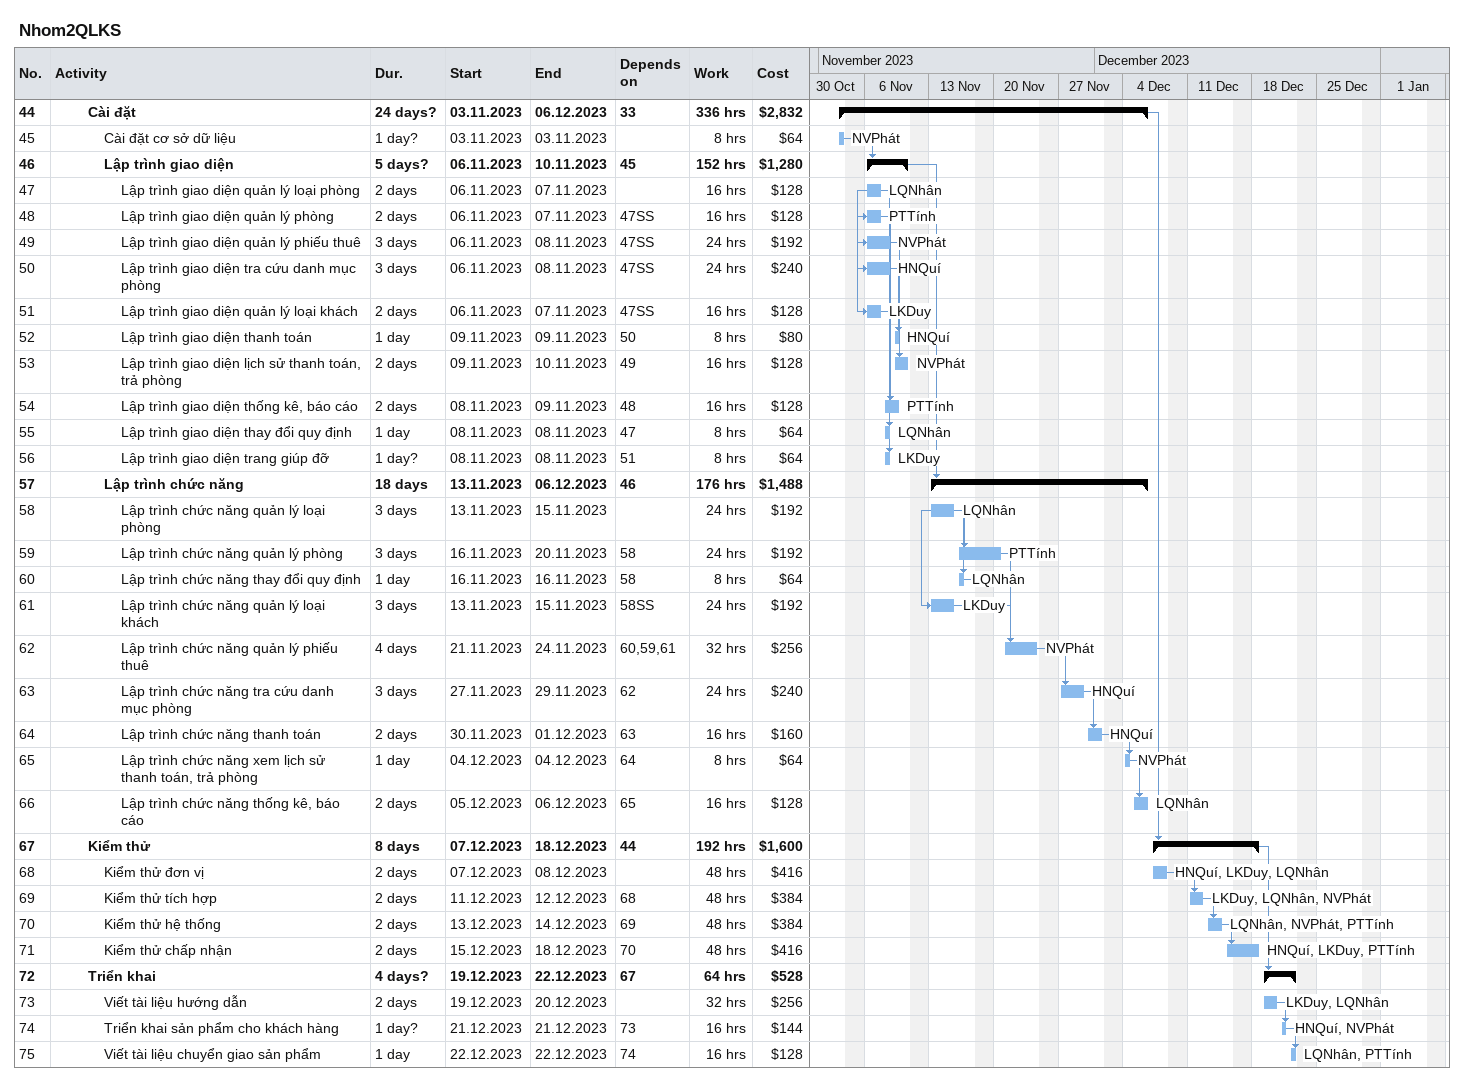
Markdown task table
Nhom2QLKS

| ID | Level | Task | Duration | Start | Finish | Predecessors | Resources | Work (h) | Cost ($) |
|---|---|---|---|---|---|---|---|---|---|
| 44 | 3 | **Cài đặt** | 24d? | 2023-11-03 | 2023-12-06 | 33 |  | 336 | 2832 |
| 45 | 4 | Cài đặt cơ sở dữ liệu | 1d? | 2023-11-03 | 2023-11-03 |  | NVPhát | 8 | 64 |
| 46 | 4 | **Lập trình giao diện** | 5d? | 2023-11-06 | 2023-11-10 | 45 |  | 152 | 1280 |
| 47 | 5 | Lập trình giao diện quản lý loại phòng | 2d | 2023-11-06 | 2023-11-07 |  | LQNhân | 16 | 128 |
| 48 | 5 | Lập trình giao diện quản lý phòng | 2d | 2023-11-06 | 2023-11-07 | 47SS | PTTính | 16 | 128 |
| 49 | 5 | Lập trình giao diện quản lý phiếu thuê | 3d | 2023-11-06 | 2023-11-08 | 47SS | NVPhát | 24 | 192 |
| 50 | 5 | Lập trình giao diện tra cứu danh mục phòng | 3d | 2023-11-06 | 2023-11-08 | 47SS | HNQuí | 24 | 240 |
| 51 | 5 | Lập trình giao diện quản lý loại khách | 2d | 2023-11-06 | 2023-11-07 | 47SS | LKDuy | 16 | 128 |
| 52 | 5 | Lập trình giao diện thanh toán | 1d | 2023-11-09 | 2023-11-09 | 50 | HNQuí | 8 | 80 |
| 53 | 5 | Lập trình giao diện lịch sử thanh toán, trả phòng | 2d | 2023-11-09 | 2023-11-10 | 49 | NVPhát | 16 | 128 |
| 54 | 5 | Lập trình giao diện thống kê, báo cáo | 2d | 2023-11-08 | 2023-11-09 | 48 | PTTính | 16 | 128 |
| 55 | 5 | Lập trình giao diện thay đổi quy định | 1d | 2023-11-08 | 2023-11-08 | 47 | LQNhân | 8 | 64 |
| 56 | 5 | Lập trình giao diện trang giúp đỡ | 1d? | 2023-11-08 | 2023-11-08 | 51 | LKDuy | 8 | 64 |
| 57 | 4 | **Lập trình chức năng** | 18d | 2023-11-13 | 2023-12-06 | 46 |  | 176 | 1488 |
| 58 | 5 | Lập trình chức năng quản lý loại phòng | 3d | 2023-11-13 | 2023-11-15 |  | LQNhân | 24 | 192 |
| 59 | 5 | Lập trình chức năng quản lý phòng | 3d | 2023-11-16 | 2023-11-20 | 58 | PTTính | 24 | 192 |
| 60 | 5 | Lập trình chức năng thay đổi quy định | 1d | 2023-11-16 | 2023-11-16 | 58 | LQNhân | 8 | 64 |
| 61 | 5 | Lập trình chức năng quản lý loại khách | 3d | 2023-11-13 | 2023-11-15 | 58SS | LKDuy | 24 | 192 |
| 62 | 5 | Lập trình chức năng quản lý phiếu thuê | 4d | 2023-11-21 | 2023-11-24 | 60, 59, 61 | NVPhát | 32 | 256 |
| 63 | 5 | Lập trình chức năng tra cứu danh mục phòng | 3d | 2023-11-27 | 2023-11-29 | 62 | HNQuí | 24 | 240 |
| 64 | 5 | Lập trình chức năng thanh toán | 2d | 2023-11-30 | 2023-12-01 | 63 | HNQuí | 16 | 160 |
| 65 | 5 | Lập trình chức năng xem lịch sử thanh toán, trả phòng | 1d | 2023-12-04 | 2023-12-04 | 64 | NVPhát | 8 | 64 |
| 66 | 5 | Lập trình chức năng thống kê, báo cáo | 2d | 2023-12-05 | 2023-12-06 | 65 | LQNhân | 16 | 128 |
| 67 | 3 | **Kiểm thử** | 8d | 2023-12-07 | 2023-12-18 | 44 |  | 192 | 1600 |
| 68 | 4 | Kiểm thử đơn vị | 2d | 2023-12-07 | 2023-12-08 |  | HNQuí, LKDuy, LQNhân | 48 | 416 |
| 69 | 4 | Kiểm thử tích hợp | 2d | 2023-12-11 | 2023-12-12 | 68 | LKDuy, LQNhân, NVPhát | 48 | 384 |
| 70 | 4 | Kiểm thử hệ thống | 2d | 2023-12-13 | 2023-12-14 | 69 | LQNhân, NVPhát, PTTính | 48 | 384 |
| 71 | 4 | Kiểm thử chấp nhận | 2d | 2023-12-15 | 2023-12-18 | 70 | HNQuí, LKDuy, PTTính | 48 | 416 |
| 72 | 3 | **Triển khai** | 4d? | 2023-12-19 | 2023-12-22 | 67 |  | 64 | 528 |
| 73 | 4 | Viết tài liệu hướng dẫn | 2d | 2023-12-19 | 2023-12-20 |  | LKDuy, LQNhân | 32 | 256 |
| 74 | 4 | Triển khai sản phẩm cho khách hàng | 1d? | 2023-12-21 | 2023-12-21 | 73 | HNQuí, NVPhát | 16 | 144 |
| 75 | 4 | Viết tài liệu chuyển giao sản phẩm | 1d | 2023-12-22 | 2023-12-22 | 74 | LQNhân, PTTính | 16 | 128 |
